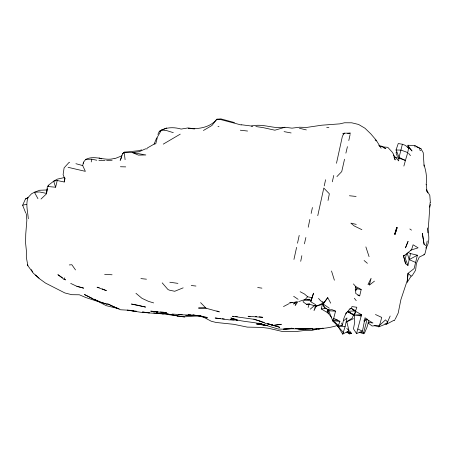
<?xml version="1.0" encoding="UTF-8"?>
<svg xmlns="http://www.w3.org/2000/svg" width="453" height="453" viewBox="0 0 453 453"><rect width="100%" height="100%" fill="white"/><g stroke="black" fill="none" stroke-linecap="round" stroke-linejoin="round"><path stroke-width="0.68" d="M425.984 248.029L426.652 246.902L425.022 253.51L424.082 254.767L419.252 257.1L416.392 263.397L415.599 270.226L412.145 275.73L411.171 276.115L407.292 282.145L408.006 273.352L414.121 268.584L417.383 255.215L410.497 253.572L408.096 252.508M346.403 312.191L343.804 318.55L342.417 325.226L338.085 326.336L332.712 320.781L328.776 310.786L328.889 309.529M414.976 147.055L414.942 145.594L407.774 145.226M25.742 213.063L22.65 205.237L25.481 198.941L27.95 197.621L31.557 193.782L34.422 192.253L39.575 191.964L46.546 193.425L47.35 186.591L48.533 185.198L53.658 181.183L57.242 180.509L64.201 181.993L64.977 178.074M407.292 282.145L408.006 273.352L411.171 276.115M427.859 232.842C428.827 222.768 429.37 212.553 430.095 202.553M394.801 157.259L398.94 158.165L398.674 160.883L393.374 155.073M46.546 193.425L47.372 188.697M64.201 181.993L64.819 178.097M354.303 314.603L354.733 322.14L353.459 328.844L356.556 333.595L362.479 331.16L365.05 317.763L368.895 320.701L372.989 323.023L368.295 322.349M426.409 245.118L427.185 241.058M328.029 200.475L329.348 193.788L323.793 188.052L317.763 215.685M300.713 261.319L301.851 255.702M308.233 227.236L309.841 219.45M405.577 263.742L403.43 255.481L405.577 263.742L407.943 265.418L409.127 259.784M28.307 218.793C27.803 211.664 25.583 204.665 27.95 197.621M403.861 166.07L405.446 160.453L399.11 157.451L396.03 150L398.255 143.544L402.372 144.247L398.793 158.533M311.149 213.448L312.428 207.525M297.502 243.21L299.207 235.396M344.535 159.23L341.738 171.596L336.919 176.596M345.095 326.715L337.785 325.99L342.689 334.116L345.095 326.715L346.987 317.938L343.872 320.526M296.602 247.349L293.94 259.433M348.787 140.555L350.112 134.524M410.497 253.572L409.167 259.609L415.514 262.417M398.94 158.165L405.446 160.453C406.426 156.291 408.589 151.347 408.413 147.395M91.223 161.936L91.84 159.196L96.772 160.232M324.218 185.911L325.605 179.745M336.483 163.273L342.406 136.228L344.206 133.176L350.412 133.142L347.632 133.403M304.422 243.816L305.877 237.502M332.304 181.795L333.776 175.447M357.791 295.435L359.705 295.849L361.188 289.484L355.582 286.432L353.431 283.929M406.437 253.969L405.356 258.612L407.943 265.418M345.82 313.997L349.478 309.24L351.488 308.419L351.924 306.579L356.828 307.253L354.172 315.016L347.723 311.67L347.825 311.319L355.69 310.849L351.488 308.419L349.722 308.901M345.888 153.137L347.428 146.647M363.736 321.001L365.311 319.784L367.134 319.15L363.374 333.799M68.069 167.31L85.368 171.359L82.701 165.577L83.522 162.168L85.787 159.365C95.017 154.7 104.762 161.438 114.235 158.425M328.153 309.376L326.738 312.213L321.285 308.918L322.366 304.484M369.744 283.827L371.103 278.255L367.995 284.546L369.744 283.827L369.382 285.135L374.467 281.132M48.267 186.54L55.6 187.225L57.242 180.509M356.556 333.595L361.528 314.744L356.109 311.562L354.172 315.016L347.825 311.319M426.103 184.83C427.173 178.199 426.177 171.245 424.014 164.903M83.21 163.391L83.522 162.168M332.729 320.401L333.702 318.3L335.554 311.143L331.981 309.654L328.691 309.954L324.49 307.734L322.802 304.405M429.614 207.129L430.31 204.496M296.2 301.874L295.141 305.673L297.887 301.585M328.929 313.657L327.236 312.581L328.249 309.529M308.136 307.462L309.093 304.156L316.245 306.211L322.564 303.334L324.014 302.496L327.751 297.638L330.718 303.17M305.526 299.71L311.013 301.047L313.516 293.199L310.781 301.766L315.622 304.671L316.245 306.211M368.895 320.701L366.975 327.236L364.291 333.578L363.878 332.513L359.416 332.208M315.616 305.277L314.003 310.662L316.432 305.775M394.206 320.401L394.591 319.954L386.681 324.105L387.366 321.823L385.52 319.897L379.552 325.316L378.799 326.84L374.116 325.486M338.085 326.336L339.937 321.347L333.702 318.3M303.431 300.769L303.08 301.879L306.494 304.28L309.093 304.156M394.999 234.343L397.173 227.61L394.999 234.343L394.625 233.986L396.777 227.344L395.129 234.014L394.625 233.986M407.355 280.209L400.888 299.637L398.21 313.006L395.18 319.257M48.143 186.347L48.533 185.198M141.602 149.875L139.054 150.668L124.201 152.231L122.452 153.941L120.164 160.379L121.727 157.35M349.608 333.918L350.277 332.026L346.919 332.242L349.608 333.918L351.454 333.408L350.277 332.026L346.919 332.242L349.671 333.34M147.253 148.827L145.379 148.89L139.19 151.698L132.253 152.553L138.369 155.102L145.872 154.971L131.749 152.446L124.201 152.231L122.452 153.941M147.344 147.989L154.099 144.105L156.755 137.757M386.681 324.105L390.169 316.018M157.893 134.377L159.297 131.381C165.628 127.055 173.975 126.942 181.126 129.071L188.097 127.927L194.824 128.873M64.62 279.178L65.56 279.903L64.049 279.359L64.779 277.825M425.95 247.972C430.237 242.072 428.889 234.535 427.321 227.938M325.758 308.068L324.49 307.734L323.244 304.071L324.014 302.496L320.718 300.905L318.521 298.391M294.359 303.046L293.629 304.099L295.934 301.998M317.366 305.905L323.244 304.071L327.751 297.638M404.427 255.152L403.6 256.205L411.562 249.711L413.096 244.796L418.102 247.825L410.395 250.277M355.554 290.815L357.19 288.799L361.188 289.484M312.179 297.802L307.638 296.76L304.291 300.418L309.778 299.269L311.013 301.047M41.019 199.026L46.433 193.901M310.254 309.156L314.359 305.65M396.97 152.004L395.996 152.729L397.383 156.585M364.252 321.12L367.134 319.15M346.975 321.443L352.321 318.108L353.351 315.203L354.354 315.163M180.249 134.139L163.261 144.128M203.425 130.481L211.908 125.504L216.862 119.218L220.871 118.884L234.495 122.57M417.383 255.215L409.167 259.609L407.275 253.25M346.477 321.987L353.425 318.68M283.487 306.573L288.986 303.686M342.689 334.116L348.974 330.815L346.721 321.256M355.169 289.846L357.19 288.799L355.384 286.936M327.236 312.581L328.776 310.786L335.554 311.143M344.206 133.176L342.768 133.862L344.161 133.731M159.297 131.381L162.384 129.949M163.618 129.377L166.704 127.95M69.643 162.248L68.901 162.587L64.116 167.853L63.103 174.626L64.898 179.156M25.481 198.941L27.95 197.904M183.159 287.842L174.728 291.279L169.207 290.113L167.87 289.427L162.197 282.859M378.799 326.84L386.839 323.589M114.552 158.731L122.044 155.775M353.714 314.133L352.604 314.569L347.723 311.67L349.031 312.117M298.844 301.534L304.892 299.535M337.157 325.548C323.612 329.824 309.223 328.991 295.22 328.64M323.08 328.131L321.834 328.533L322.955 328.17M381.12 148.227L376.194 140.181L370.837 133.907L364.954 128.222L358.6 124.467L351.743 122.803L344.495 122.769L339.863 123.862L321.743 125.204L306.687 127.423L299.478 127.225L291.992 128.154L284.954 127.265L274.858 130.204L263.012 127.593L255.849 126.546M316.619 329.15L311.823 330.452L304.558 330.464L296.664 331.488L282.157 331.443L268.414 328.244L261.743 327.406L247.298 327.117L233.844 324.32L216.081 322.462L211.166 321.2L206.426 318.691C197.446 313.17 187.236 318.652 177.797 315.962L177.423 315.894L184.79 317.066M22.65 205.237L26.534 204.28M321.16 328.691L312.428 329.535L317.049 329.093M64.286 177.593L57.254 179.156L53.658 181.183L55.6 187.225M322.009 302.927L324.014 302.496M292.168 302.389L289.552 302.955L296.874 301.941M154.099 144.105L155.781 143.754L157.502 136.885L161.461 129.983L166.608 130.572L173.289 132.655M306.494 304.28L309.79 303.895M251.387 126.132C262.734 123.074 273.646 129.298 284.954 127.265M318.459 328.963L319.688 328.838L318.368 328.963M321.285 308.918L326.692 308.425M69.269 264.943L71.851 264.728L75.498 269.926M305.696 328.963L312.366 328.668M307.678 299.359L309.778 299.269M46.993 189.96L39.666 190.266L34.422 192.253L37.939 198.663M312.394 328.663C302.683 329.546 292.949 328.215 283.289 329.099M182.202 314.603L178.873 314.727L193.663 315.203L200.724 316.001L193.284 315.146L185.577 315.401M205.152 307.802L198.499 308.051L206.098 308.244L219.343 311.896L216.919 311.001M361.528 314.744L354.172 315.016L361.211 315.939L359.948 315.571M85.787 159.365L91.84 159.196M106.597 160.362L112.118 160.266M98.901 160.464L105.034 160.402M192.899 315.152L200.101 315.837L207.616 317.53M195.169 315.141L193.284 315.146L193.663 315.203M298.442 328.946L305.803 328.957M333.114 320.078L337.638 320.09M341.2 325.214L342.417 325.226L341.562 323.051M250.062 316.336L248.085 316.313L262.751 317.315L259.173 316.862M130.215 310.299L120.447 309.761L113.539 306.704L117.333 308.057M396.03 150L401.126 150.113L407.643 152.542M236.358 320.129L237.514 320.158L229.218 319.869L215.147 318.006L220.288 318.572M379.325 146.002L381.256 146.053L385.848 148.556L383.283 147.627M120.407 166.738L125.724 166.885M350.265 333.363L351.454 333.408L350.09 331.924M179.224 314.558L181.149 314.659L172.163 314.059M233.822 316.347L232.417 316.268L253.55 319.229L260.254 321.211L253.822 319.071M235.226 316.432L237.332 316.551M104.637 274.314L112.072 274.778M326.715 127.514L328.884 127.65M157.837 311.658L150.702 311.154L166.795 312.927L164.926 312.394L165.283 312.502M136.319 311.171L127.208 310.226L133.635 310.871L127.684 310.237L141.959 312.462L149.411 312.864L142.457 312.009L149.484 312.961L163.38 313.935L158.924 313.266M290.973 328.221L293.504 328.408M194.195 128.867L188.369 128.425C198.459 129.326 210.141 127.587 216.862 119.218L220.826 119.603L241.268 124.994M335.922 323.555L332.712 320.781L339.937 321.347M153.635 312.819L155.577 312.978M349.416 195.747L356.098 196.455M230.351 319.586L233.686 319.886M382.004 146.812L387.813 147.344L392.207 152.14L393.442 154.088L395.18 159.937L393.934 156.965M296.177 328.64L304.003 329.031L295.605 328.64M156.155 312.932L157.508 313.057M159.535 313.25L160.883 313.374M293.284 328.459L291.347 328.278L293.029 328.397M160.424 311.907L163.652 312.225M188.131 314.637L190.707 314.892M222.219 318.787L224.269 319.008M140.9 278.589L146.466 279.195M240.322 130.204L247.581 131.047M191.24 285.503L195.956 286.047M283.737 329.099L292.162 328.561L284.626 329.269L285.022 329.246L278.204 329.025L259.133 323.283M241.234 124.734L252.757 126.194M255.328 316.398L256.608 316.556M177.797 315.962L163.929 313.272L177.797 315.962L156.376 312.887L157.65 313.08M169.807 282.23L177.933 283.374M257.672 287.513L261.93 288.148M354.744 315.435L353.351 315.203L354.546 315.747M267.746 325.611L256.483 323.963L267.683 325.673M284.082 131.63L291.115 132.956M217.967 126.529L218.986 126.732M119.173 308.821L106.149 305.65L93.85 299.19M356.234 224.399L350.86 223.131L354.212 225.945L361.862 229.677M299.467 128.278L306.353 129.92M99.247 287.774L97.038 287.202L106.398 290.65L102.197 288.912M236.007 319.337L230.832 317.995C241.777 322.445 253.912 321.307 265.011 325.146L259.297 323.295M75.923 163.703L82.701 165.577M267.882 323.759L273.64 325.379L281.29 324.28L273.64 325.379L266.874 323.878L259.88 321.171L264.365 322.508M76.874 286.228L83.669 288.153L77.208 286.477L70.691 283.397M384.954 323.77L386.313 324.167M153.652 302.91L148.522 301.37L141.993 298.346L135.957 293.301M200.101 315.837L207.1 318.063M359.433 332.372L363.357 333.635M267.27 323.612L279.778 327.321L269.325 324.155M99.054 157.978L101.744 158.85M98.782 301.743L85.934 297.587L79.349 294.784L71.721 294.693L64.887 292.961L45.498 283.074L39.32 278.601L33.358 273.216L27.899 265.769L26.325 257.338L26.342 250.311L25.595 243.091L25.747 234.15L26.846 220.373L26.257 213.691M258.686 323.114L264.62 325.158M402.372 144.247L405.35 145.368L408.629 148.108M93.896 299.15L100.181 301.913L107.259 304.269L100.492 302.236L93.901 299.456L84.439 294.518L92.735 298.601M416.267 146.687L421.03 148.839L423.232 152.695L424.099 166.16M375.458 314.518L381.76 317.428L379.552 325.316L372.128 326.001L367.989 322.927M357.853 329.014L362.479 331.16M419.331 149.739L420.928 150.543M328.742 313.04L327.547 312.423L331.715 317.564M378.725 145.424L381.228 146.715M300.141 291.726L304.484 294.003L307.638 296.76M414.942 145.594L421.03 148.839M359.705 295.849L355.764 293.51L355.582 286.432M62.44 277.689L57.888 274.682L64.049 279.359M323.244 304.071L329.28 308.176M293.657 296.296L298.097 299.308M409.84 228.98L411.494 230.118M424.093 244.292L422.366 233.437L424.093 244.292L426.398 245.922M367.389 263.306L364.099 260.509M332.712 320.781L338.68 325.481M39.037 278.165L35.493 274.982M375.101 139.937L376.245 140.968M351.488 308.419L354.427 311.126M338.759 326.89L337.785 325.99L343.436 332.638M200.588 302.615L206.098 308.244M346.788 328.3L348.974 330.815M407.938 145.566L412.026 150.985L408.572 147.367M354.337 298.221L356.228 300.656M408.578 153.222L410.463 155.662M31.28 269.592L32.758 271.976M426.358 189.665L429.818 195.39L430.35 202.553M426.545 190.43L427.768 192.91L426.817 190.713L426.522 184.575M27.44 264.648L27.899 265.769M365.871 246.902L369.07 256.641M331.517 271.002L334.388 280.209M124.201 152.231L125.096 159.694M424.014 254.229L424.082 254.767M407.966 146.025L407.972 147.61M405.65 247.338L405.492 247.87L408.085 241.347L405.65 247.338M138.363 305.356L131.421 304.042L145.589 307.083L138.363 305.356M113.907 306.783L107.684 303.884L113.907 306.783"/></g></svg>
